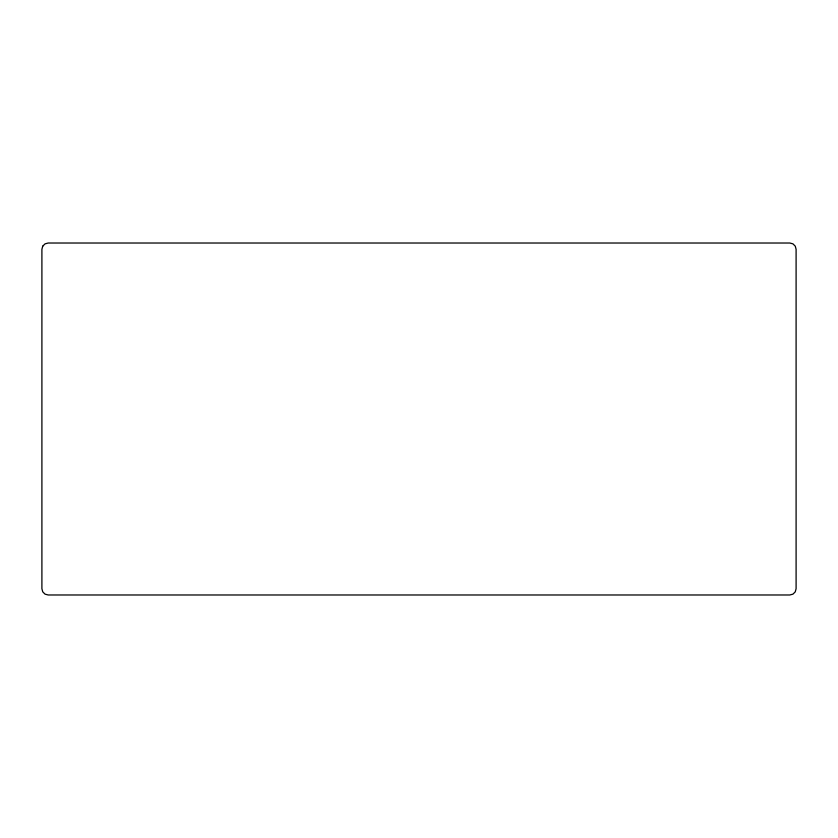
<?xml version="1.0" encoding="UTF-8"?>
<svg xmlns="http://www.w3.org/2000/svg" width="838" height="838" viewBox="0 0 838 838"><rect width="100%" height="100%" fill="white"/><g stroke="black" fill="none" stroke-linecap="round" stroke-linejoin="round"><path stroke-width="1.26" d="M42.738 246.163L41.9 249.305L41.9 588.695L42.738 591.838L45.043 594.142L48.185 594.98L789.815 594.98L792.958 594.142L795.262 591.838L796.1 588.695L796.1 249.305L795.262 246.163L792.958 243.858L789.815 243.02L48.185 243.02L45.043 243.858L42.738 246.163"/></g></svg>
